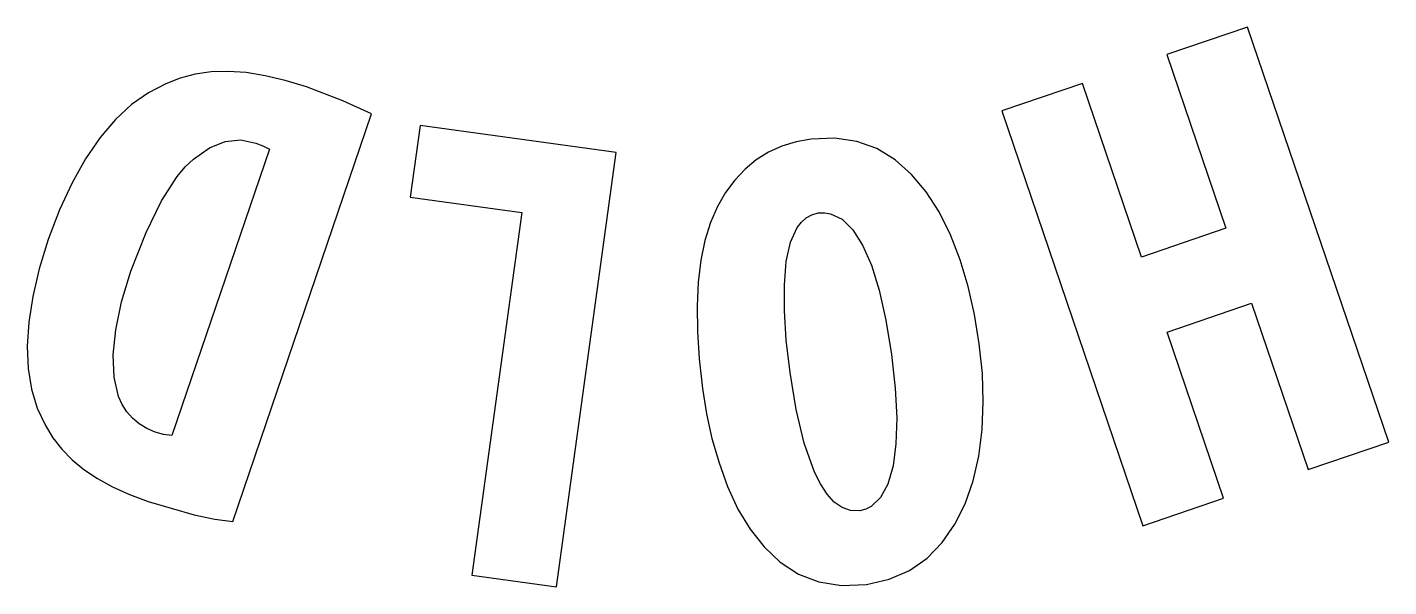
# Model space of a CAD drawing. Extents: x -50.02 to -41.64, y 120.11 to 123.56.
import ezdxf

# ---------------------------------------------------------------- set-up
doc = ezdxf.new("R2010")
doc.units = 0
doc.layers.add('LAYER_1', color=18, linetype='CONTINUOUS')

msp = doc.modelspace()

# ---------------------------------------------------------------- linework, layer by layer
at = {"layer": 'LAYER_1'}
for points in [[(-41.6359, 121.001), (-42.5052, 123.5567), (-43.0015, 123.3879), (-42.6378, 122.3184), (-43.1578, 122.1415), (-43.5216, 123.211), (-44.018, 123.0422), (-43.1487, 120.4864), (-42.6523, 120.6553), (-43.0006, 121.6793), (-42.4806, 121.8562), (-42.1323, 120.8322)], [(-47.8967, 123.023), (-48.074, 123.1029), (-48.2969, 123.1887), (-48.427, 123.2288), (-48.5506, 123.2582), (-48.6676, 123.2768), (-48.778, 123.2847), (-48.8824, 123.2818), (-48.9812, 123.2681), (-49.0745, 123.2436), (-49.1621, 123.2083), (-49.2698, 123.1534), (-49.3731, 123.0798), (-49.4723, 122.9875), (-49.5672, 122.8765), (-49.6567, 122.7469), (-49.7397, 122.5991), (-49.8161, 122.433), (-49.886, 122.2485), (-49.9414, 122.0679), (-49.9815, 121.8982), (-50.0061, 121.7394), (-50.0154, 121.5915), (-50.0095, 121.4543), (-49.9889, 121.3272), (-49.9535, 121.2102), (-49.9034, 121.1035), (-49.8577, 121.0285), (-49.803, 120.9584), (-49.7393, 120.8931), (-49.6665, 120.8327), (-49.5839, 120.7769), (-49.4905, 120.7253), (-49.3862, 120.6779), (-49.2712, 120.6349), (-48.9877, 120.5532), (-48.8613, 120.5275), (-48.7505, 120.5127)], [(-46.3917, 122.7849), (-47.5977, 122.9505), (-47.6581, 122.5104), (-46.9716, 122.4162), (-47.2784, 120.1818), (-46.759, 120.1105)], [(-49.1245, 121.0414), (-49.1758, 121.0478), (-49.227, 121.0636), (-49.2798, 121.0863), (-49.3265, 121.1146), (-49.3673, 121.1484), (-49.402, 121.1878), (-49.4308, 121.2327), (-49.4536, 121.2832), (-49.4813, 121.4009), (-49.4866, 121.5383), (-49.471, 121.693), (-49.4345, 121.865), (-49.3771, 122.0543), (-49.2844, 122.2923), (-49.1895, 122.4866), (-49.0923, 122.637), (-49.0429, 122.6958), (-48.9928, 122.7436), (-48.8934, 122.8133), (-48.7963, 122.853), (-48.7016, 122.8629), (-48.6092, 122.8427), (-48.5644, 122.8264), (-48.5245, 122.8054)], [(-44.8497, 120.1245), (-44.7101, 120.1576), (-44.586, 120.2117), (-44.4776, 120.2866), (-44.3847, 120.3824), (-44.3069, 120.4955), (-44.2434, 120.622), (-44.1944, 120.762), (-44.1597, 120.9156), (-44.1389, 121.0791), (-44.1313, 121.2487), (-44.137, 121.4245), (-44.1558, 121.6064), (-44.1857, 121.7881), (-44.2253, 121.9606), (-44.2747, 122.124), (-44.3339, 122.2782), (-44.4032, 122.4194), (-44.4831, 122.5435), (-44.5735, 122.6506), (-44.6744, 122.7406), (-44.7864, 122.8097), (-44.9096, 122.8538), (-45.0441, 122.873), (-45.19, 122.8673), (-45.284, 122.8504), (-45.3717, 122.8236), (-45.4533, 122.7867), (-45.5286, 122.7397), (-45.5977, 122.6827), (-45.6605, 122.6157), (-45.7172, 122.5386), (-45.7677, 122.4515), (-45.8105, 122.3534), (-45.8445, 122.2433), (-45.8694, 122.1213), (-45.8855, 121.9873), (-45.8926, 121.8414), (-45.8908, 121.6835), (-45.8801, 121.5137), (-45.8604, 121.3319), (-45.8355, 121.1765), (-45.8013, 121.024), (-45.7577, 120.8743), (-45.7048, 120.7274), (-45.6413, 120.5892), (-45.5661, 120.4656), (-45.4792, 120.3566), (-45.3806, 120.2622), (-45.269, 120.1882), (-45.1434, 120.1406), (-45.0036, 120.1193)], [(-44.892, 120.5791), (-44.9483, 120.5808), (-45.0006, 120.5985), (-45.0488, 120.632), (-45.0929, 120.6814), (-45.1332, 120.744), (-45.17, 120.817), (-45.2328, 120.9943), (-45.2826, 121.2024), (-45.3204, 121.4303), (-45.3439, 121.6289), (-45.3557, 121.809), (-45.3557, 121.9708), (-45.3441, 122.1142), (-45.3186, 122.2334), (-45.2774, 122.3229), (-45.2509, 122.3565), (-45.2205, 122.3827), (-45.1861, 122.4014), (-45.1478, 122.4126), (-45.1088, 122.4142), (-45.0713, 122.4083), (-45.0002, 122.3739), (-44.9345, 122.3095), (-44.8743, 122.2151), (-44.8201, 122.0908), (-44.7723, 121.9369), (-44.731, 121.7534), (-44.6962, 121.5403), (-44.6735, 121.3343), (-44.6644, 121.1513), (-44.6689, 120.9914), (-44.687, 120.8545), (-44.7185, 120.7433), (-44.7631, 120.6603), (-44.8209, 120.6056), (-44.8548, 120.5888)]]:
    msp.add_lwpolyline(points, close=True, dxfattribs=at)

doc.saveas('drawing.dxf')
